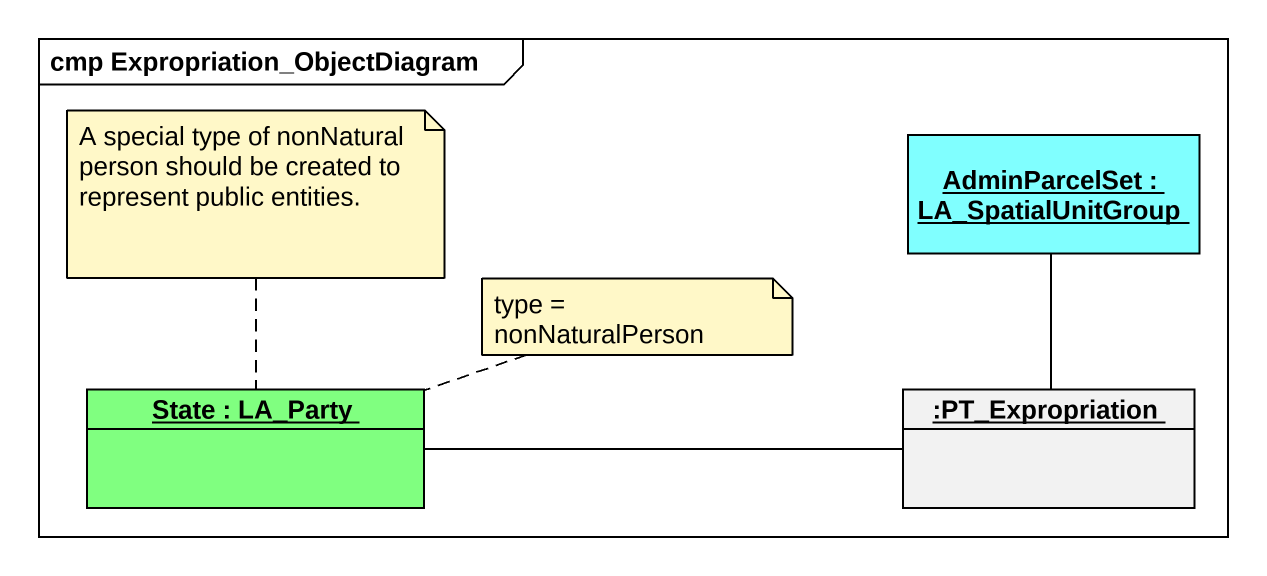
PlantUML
@startuml
mainframe cmp Expropriation_ObjectDiagram
hide circle
hide empty members
object "AdminParcelSet : LA_SpatialUnitGroup" as AdminParcelSet #80FFFF
object "State : LA_Party" as State_ #80FF80
object ":PT_Expropriation" as PT_Expropriation
State_ -right- PT_Expropriation
PT_Expropriation -up- AdminParcelSet
note top of State_ : A special type of nonNatural person should be created to represent public entities.
note right of State_ : type = nonNaturalPerson
@enduml
